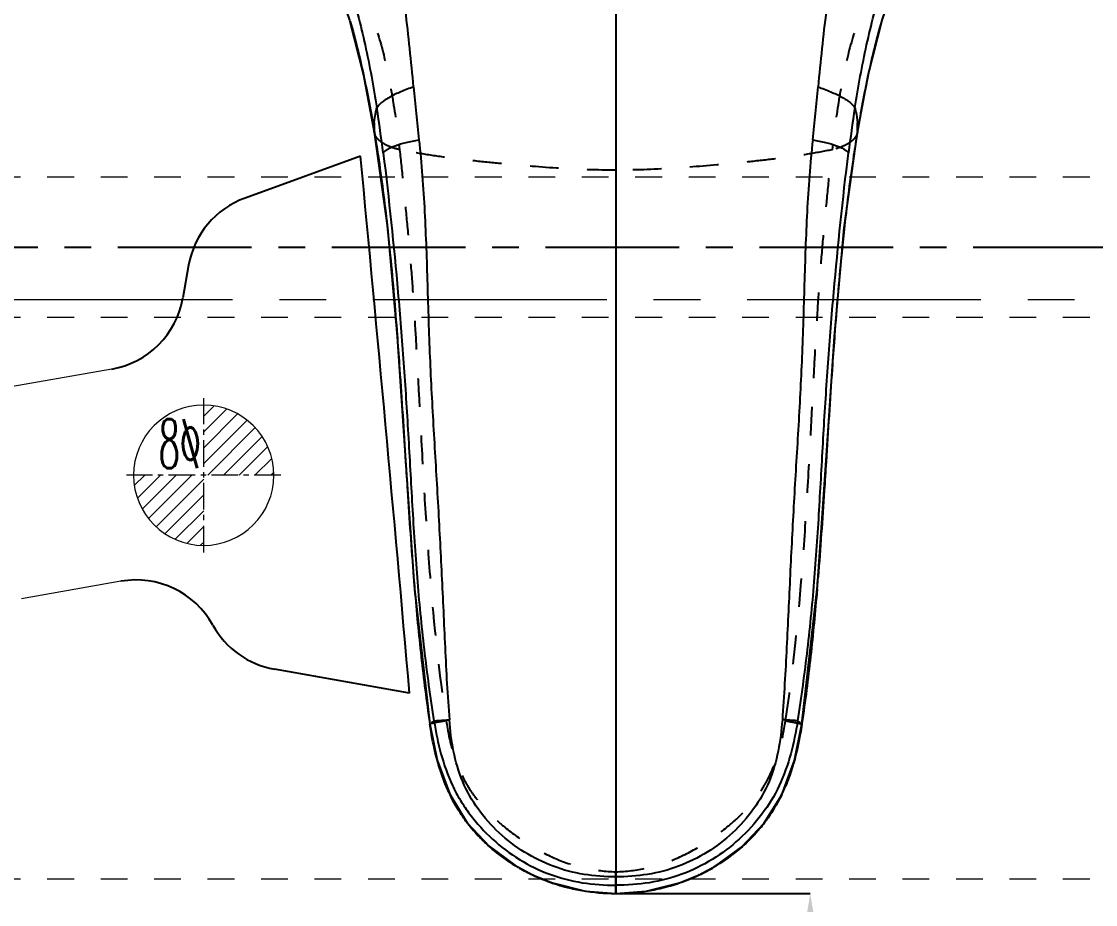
# Model space of a CAD drawing. Header units: millimetres. Extents: x 4 to 4769, y -754 to 1427.
# Drawn here: x 915.8 to 977, y 177.4 to 227.7 of the extents above; entities that cross this region are included whole.
import ezdxf

# ---------------------------------------------------------------- set-up
doc = ezdxf.new("R2010")
doc.units = ezdxf.units.MM
doc.header["$LTSCALE"] = 16.335
doc.header["$PDMODE"] = 3
doc.header["$PDSIZE"] = 0.3125
doc.linetypes.add('CENTER', pattern=[0.6, 0.375, -0.075, 0.075, -0.075])
doc.linetypes.add('HIDDEN', pattern=[0.2, 0.1, -0.1])
doc.layers.get('0').update_dxf_attribs({"linetype": 'CONTINUOUS'})
doc.layers.get('Defpoints').update_dxf_attribs({"linetype": 'CONTINUOUS'})
for name, color, linetype, lineweight in [('cool', 153, 'HIDDEN', 9), ('epin', 13, 'CONTINUOUS', 9), ('moldbase', 7, 'CONTINUOUS', 20)]:
    doc.layers.add(name, color=color, linetype=linetype, lineweight=lineweight)
doc.layers.add('DEFAULT_2', color=8, linetype='HIDDEN')
doc.styles.get("Standard").update_dxf_attribs({"font": 'txt', "width": 0.8})
doc.styles.add('TXT05', font='txt.shx', dxfattribs={"width": 0.5, "bigfont": 'gbcbig.shx'})
doc.dimstyles.get("Standard").update_dxf_attribs({"dimtxt": 0.15625, "dimasz": 0.1875, "dimexe": 0.125, "dimexo": 0.0625, "dimtad": 0, "dimtih": 1, "dimtoh": 1, "dimdsep": 46, "dimtxsty": 'Standard', "dimcen": 0.09, "dimadec": 0, "dimazin": 0, "dimtp": 0.01, "dimtm": 0.01, "dimtfac": 1, "dimtofl": 0, "dimtmove": 0, "dimatfit": 3, "dimfxl": 0, "dimtolj": 1, "dimarcsym": 0})

# ---------------------------------------------------------------- blocks, each defined once
blk = doc.blocks.new('*D13')
at = {"color": 4, "lineweight": -2}
for p, q in [((949.67, 178.05), (960.742, 178.05)), ((960.742, 173.05), (960.742, 169.724)), ((960.742, 136.885), (960.742, 155.058)), ((949.67, 131.885), (960.742, 131.885))]:
    blk.add_line(p, q, dxfattribs=at)
at = {"color": 4}
for points in [[(959.909, 173.05), (961.576, 173.05), (960.742, 178.05)], [(959.909, 136.885), (961.576, 136.885), (960.742, 131.885)]]:
    blk.add_solid(points, dxfattribs=at)
at = {"layer": 'Defpoints', "color": 0}
for p in [(949.67, 178.05), (949.67, 131.885), (960.742, 131.885)]:
    blk.add_point(p, dxfattribs=at)
at = {"color": 6, "insert": (960.742, 162.391), "char_height": 5, "attachment_point": 5, "rotation": 90}
blk.add_mtext('\\A1;46.16', dxfattribs=at)
blk = doc.blocks.new('epin_ejp_8')
at = {"layer": 'epin'}
h = blk.add_hatch(dxfattribs=at)
h.set_pattern_fill('_ANSI31', color=123, scale=0.2, angle=90, style=0)
h.set_pattern_definition([(135, (-1217.56114, 35.9661), (-0.4490128, -0.4490128), [])])
h.paths.add_polyline_path([(0, 4, 0.414214), (-4, 0), (0, 0)])
h.paths.add_polyline_path([(4, 0), (0, 0), (0, -4, 0.414214)])
at = {"layer": 'epin', "color": 1, "linetype": 'CENTER', "ltscale": 0.248791}
for p, q in [((0, -4.4), (0, 4.4)), ((-4.4, 0), (4.4, 0))]:
    blk.add_line(p, q, dxfattribs=at)
at = {"layer": 'epin'}
blk.add_circle((0, 0), 4, dxfattribs=at)
at = {"layer": 'epin', "color": 6, "style": 'TXT05', "width": 0.5}
blk.add_text('%%c8', height=2.8, dxfattribs=at).set_placement((0.16, 0.4))
blk = doc.blocks.new('89')
at = {"color": 1, "linetype": 'CENTER', "ltscale": 1.243955}
blk.add_line((787.157, 214.885), (1017.157, 214.885), dxfattribs=at)
at = {"layer": 'cool', "ltscale": 0.932966}
for p, q in [((798.367, 218.885), (1005.947, 218.885)), ((798.367, 210.885), (1005.947, 210.885)), ((798.367, 178.885), (1005.947, 178.885))]:
    blk.add_line(p, q, dxfattribs=at)
at = {"layer": 'epin', "xscale": -1, "rotation": 359.9999999999978}
blk.add_blockref('epin_ejp_8', (926.157, 201.885), dxfattribs=at)

msp = doc.modelspace()

# ---------------------------------------------------------------- linework, layer by layer
at = {"color": 7, "linetype": 'Continuous'}
for p, q in [((949.657, 285.721), (949.657, 178.993)), ((935.267, 224.677), (935.882, 221.437)), ((935.882, 221.437), (935.874, 221.509)), ((935.874, 221.509), (935.887, 221.434)), ((935.882, 221.433), (935.882, 221.437)), ((962.684, 215.994), (963.432, 221.433)), ((963.44, 221.509), (963.428, 221.434)), ((963.433, 221.437), (963.432, 221.433)), ((963.44, 221.509), (963.433, 221.437)), ((936.621, 216.093), (936.64, 215.914)), ((962.694, 216.094), (962.674, 215.913)), ((937.187, 209.862), (937.199, 209.698)), ((962.128, 209.864), (962.115, 209.695)), ((939.048, 187.733), (939.054, 187.692)), ((939.053, 187.694), (939.475, 185.643)), ((939.053, 187.694), (939.054, 187.692)), ((960.266, 187.733), (960.26, 187.692)), ((960.262, 187.694), (960.26, 187.692)), ((939.475, 185.643), (940.189, 183.703)), ((940.189, 183.703), (941.186, 182.073)), ((958.103, 182.039), (959.113, 183.676)), ((941.186, 182.073), (942.431, 180.736)), ((956.842, 180.699), (958.103, 182.039)), ((942.431, 180.736), (943.892, 179.654)), ((943.892, 179.654), (944.941, 179.088)), ((944.906, 179.104), (946.038, 178.644)), ((944.942, 179.087), (944.906, 179.104)), ((949.657, 178.993), (949.657, 178.514)), ((953.277, 178.644), (954.403, 179.102)), ((954.403, 179.102), (954.368, 179.085)), ((949.657, 178.514), (949.657, 178.05)), ((951.39, 178.182), (953.277, 178.644)), ((949.657, 178.049), (951.39, 178.182))]:
    msp.add_line(p, q, dxfattribs=at)
for p, q in [((935.097, 220.078), (928.513, 217.681)), ((925.299, 213.851), (924.971, 211.989)), ((937.896, 189.47), (930.19, 190.829))]:
    msp.add_line(p, q)
for points in [[(929.516, 238.403), (929.977, 237.671), (930.687, 236.457), (931.561, 234.85), (932.531, 232.887), (933.535, 230.546), (934.475, 227.82), (935.267, 224.677)], [(963.433, 221.437), (964.048, 224.677), (964.839, 227.82), (965.779, 230.546), (966.783, 232.887), (967.753, 234.85), (968.628, 236.457), (969.337, 237.671), (969.798, 238.403)], [(935.882, 221.433), (936.631, 215.994), (937.191, 209.788), (937.647, 203.004), (938.165, 195.584), (939.053, 187.694)], [(960.262, 187.694), (961.149, 195.584), (961.667, 203.004), (962.123, 209.788), (962.684, 215.994)], [(959.113, 183.676), (959.835, 185.629), (960.261, 187.694)], [(954.37, 179.086), (955.363, 179.618), (956.842, 180.699)], [(946.038, 178.644), (947.924, 178.182), (949.657, 178.049)]]:
    msp.add_lwpolyline(points, dxfattribs=at)
for centre, radius, start, end in [((997.144, 218.31), 33.692, 163.55508, 163.73617), ((1281.088, 256.939), 344.538, 185.48322, 185.98738), ((632.521, 255.503), 330.171, 354.00166, 354.52775), ((730.606, 192.641), 207.634, 7.64202, 8.35759), ((1168.709, 192.641), 207.634, 171.64241, 172.35798), ((939.863, 221.687), 3.993, 175.99171, 180.35235), ((959.451, 221.687), 3.993, 359.64765, 4.00829), ((939.937, 221.688), 4.067, 180.35019, 182.51221), ((959.378, 221.688), 4.067, 357.48779, 359.64981), ((1123.63, 211.066), 186.108, 184.61909, 184.83402), ((775.735, 211.062), 186.058, 355.16625, 355.38073), ((948.984, 187.942), 9.763, 205.01814, 206.14841), ((950.207, 187.999), 9.898, 333.85983, 337.17976), ((948.616, 187.755), 9.352, 216.63736, 223.33885), ((948.94, 188.061), 9.798, 223.33856, 227.76325), ((950.237, 188.21), 10, 311.40891, 312.23755), ((949.487, 188.763), 10.69, 237.91351, 238.4095), ((949.529, 188.831), 10.77, 238.41045, 240.07349), ((949.512, 188.8), 10.734, 240.06964, 244.5941), ((949.799, 188.808), 10.743, 295.38015, 300.57899), ((949.467, 188.706), 10.63, 244.8084, 249.66772), ((949.856, 188.687), 10.609, 289.51656, 295.17371), ((949.545, 188.935), 10.872, 249.7018, 255.88375), ((949.632, 189.268), 11.216, 255.86429, 260.27085), ((949.655, 189.412), 11.362, 260.27947, 270.00978), ((949.681, 189.275), 11.224, 279.313, 284.03201), ((949.758, 188.976), 10.914, 284.01908, 289.49402), ((949.66, 189.403), 11.352, 269.98565, 279.31144)]:
    msp.add_arc(centre, radius, start, end, dxfattribs=at)
for centre, radius, start, end in [((-2924.863, -148.213), 3877.49, 4.996097, 5.450264), ((930.223, 212.983), 5, 110, 170), ((920.047, 212.857), 5, 280, 350), ((922.306, 190.916), 5, 28.9256, 100), ((931.058, 195.753), 5, 208.9256, 260)]:
    msp.add_arc(centre, radius, start, end)
for points, knots in [([(938.127, 224.017), (937.987, 225.471), (937.697, 228.358), (937.054, 232.626), (936.1, 236.74), (935.056, 240.702), (933.978, 244.496), (932.882, 248.095), (931.782, 251.474), (931.067, 253.656), (930.731, 254.714)], [0, 0, 0, 0, 0.138436, 0.27498, 0.408637, 0.538389, 0.663283, 0.782371, 0.894814, 1, 1, 1, 1]), ([(968.584, 254.714), (968.248, 253.656), (967.532, 251.474), (966.432, 248.095), (965.336, 244.496), (964.258, 240.702), (963.214, 236.74), (962.26, 232.626), (961.618, 228.358), (961.327, 225.471), (961.187, 224.017)], [0, 0, 0, 0, 0.105186, 0.217629, 0.336717, 0.461611, 0.591363, 0.72502, 0.861564, 1, 1, 1, 1]), ([(927.824, 246.64), (928.135, 245.863), (928.812, 244.245), (929.904, 241.729), (931.082, 239.014), (932.285, 236.108), (933.464, 233.034), (934.535, 229.795), (935.404, 226.374), (935.843, 224.024), (936.034, 222.821)], [0, 0, 0, 0, 0.099372, 0.208128, 0.32565, 0.450673, 0.581405, 0.716374, 0.855381, 1, 1, 1, 1]), ([(963.28, 222.821), (963.472, 224.024), (963.91, 226.374), (964.78, 229.795), (965.85, 233.034), (967.029, 236.108), (968.232, 239.014), (969.41, 241.729), (970.502, 244.245), (971.179, 245.863), (971.49, 246.64)], [0, 0, 0, 0, 0.144619, 0.283626, 0.418595, 0.549327, 0.67435, 0.791872, 0.900628, 1, 1, 1, 1]), ([(934.514, 227.746), (934.804, 226.749), (935.305, 224.678), (935.693, 222.585), (935.874, 221.509)], [0, 0, 0, 0, 0.487607, 1, 1, 1, 1]), ([(964.801, 227.746), (964.51, 226.749), (964.009, 224.678), (963.621, 222.585), (963.44, 221.509)], [0, 0, 0, 0, 0.487607, 1, 1, 1, 1]), ([(938.127, 224.017), (937.881, 223.933), (937.419, 223.758), (936.882, 223.505), (936.519, 223.289), (936.305, 223.136), (936.141, 222.985), (936.06, 222.875), (936.034, 222.821)], [0, 0, 0, 0, 0.318748, 0.603865, 0.727495, 0.835511, 0.926381, 1, 1, 1, 1]), ([(961.187, 224.017), (961.434, 223.933), (961.895, 223.758), (962.433, 223.505), (962.795, 223.289), (963.01, 223.136), (963.174, 222.985), (963.254, 222.875), (963.28, 222.821)], [0, 0, 0, 0, 0.318748, 0.603865, 0.727495, 0.835511, 0.926381, 1, 1, 1, 1]), ([(935.88, 221.966), (935.895, 222.183), (935.94, 222.471), (936.014, 222.751), (936.034, 222.821)], [0, 0, 0, 0, 0.748381, 1, 1, 1, 1]), ([(963.28, 222.821), (963.301, 222.751), (963.375, 222.471), (963.419, 222.183), (963.434, 221.966)], [0, 0, 0, 0, 0.251619, 1, 1, 1, 1]), ([(935.887, 221.434), (935.961, 220.993), (936.243, 219.218), (936.471, 217.435), (936.621, 216.093)], [0, 0, 0, 0, 0.248823, 1, 1, 1, 1]), ([(963.428, 221.434), (963.354, 220.993), (963.071, 219.219), (962.843, 217.436), (962.694, 216.094)], [0, 0, 0, 0, 0.248831, 1, 1, 1, 1]), ([(936.395, 220.253), (936.42, 220.293), (936.496, 220.371), (936.647, 220.473), (936.847, 220.575), (937.197, 220.714), (937.729, 220.865), (938.183, 220.958), (938.43, 221)], [0, 0, 0, 0, 0.064054, 0.146444, 0.247999, 0.368295, 0.659176, 1, 1, 1, 1]), ([(938.43, 221), (938.586, 219.637), (938.73, 217.579), (938.848, 214.831), (938.913, 212.762), (938.972, 210.692), (939.047, 208.621), (939.144, 206.55), (939.261, 204.481), (939.388, 202.412), (939.55, 199.654), (939.692, 196.896), (939.821, 194.139), (939.949, 191.385), (940.056, 189.32), (940.164, 187.946)], [0, 0, 0, 0, 0.124357, 0.186791, 0.249316, 0.311896, 0.374506, 0.437129, 0.499755, 0.562375, 0.624983, 0.750124, 0.812644, 0.875132, 1, 1, 1, 1]), ([(960.884, 221), (960.736, 219.636), (960.582, 217.579), (960.466, 214.831), (960.402, 212.762), (960.342, 210.692), (960.267, 208.621), (960.17, 206.55), (960.054, 204.481), (959.926, 202.412), (959.764, 199.654), (959.59, 196.207), (959.402, 192.074), (959.247, 189.321), (959.15, 187.946)], [0, 0, 0, 0, 0.124355, 0.186789, 0.249317, 0.311897, 0.374506, 0.43713, 0.499756, 0.562376, 0.624984, 0.750125, 0.875133, 1, 1, 1, 1]), ([(960.884, 221), (961.131, 220.958), (961.586, 220.865), (962.118, 220.714), (962.467, 220.575), (962.667, 220.473), (962.818, 220.371), (962.894, 220.293), (962.919, 220.253)], [0, 0, 0, 0, 0.340824, 0.631705, 0.752001, 0.853556, 0.935946, 1, 1, 1, 1]), ([(936.395, 220.253), (936.719, 217.614), (937.138, 213.627), (937.565, 208.281), (937.822, 204.223), (938.04, 200.143), (938.301, 196.05), (938.699, 191.956), (939.069, 189.236), (939.288, 187.881)], [0, 0, 0, 0, 0.245374, 0.369744, 0.494934, 0.620554, 0.746777, 0.873342, 1, 1, 1, 1]), ([(960.027, 187.881), (960.246, 189.236), (960.615, 191.956), (961.013, 196.05), (961.274, 200.143), (961.492, 204.223), (961.749, 208.281), (962.177, 213.627), (962.595, 217.614), (962.919, 220.253)], [0, 0, 0, 0, 0.126658, 0.253223, 0.379445, 0.505066, 0.630255, 0.754625, 1, 1, 1, 1]), ([(936.64, 215.914), (936.695, 215.413), (936.904, 213.398), (937.072, 211.379), (937.187, 209.862)], [0, 0, 0, 0, 0.249075, 1, 1, 1, 1]), ([(962.674, 215.913), (962.619, 215.412), (962.41, 213.398), (962.242, 211.38), (962.128, 209.864)], [0, 0, 0, 0, 0.249076, 1, 1, 1, 1]), ([(937.199, 209.698), (937.243, 209.112), (937.412, 206.763), (937.561, 204.413), (937.672, 202.649)], [0, 0, 0, 0, 0.2496, 1, 1, 1, 1]), ([(962.115, 209.695), (962.071, 209.109), (961.902, 206.761), (961.754, 204.412), (961.642, 202.649)], [0, 0, 0, 0, 0.249601, 1, 1, 1, 1]), ([(937.672, 202.649), (937.706, 202.102), (937.845, 199.91), (937.994, 197.72), (938.126, 196.078)], [0, 0, 0, 0, 0.249908, 1, 1, 1, 1]), ([(961.642, 202.649), (961.608, 202.102), (961.469, 199.91), (961.321, 197.719), (961.188, 196.078)], [0, 0, 0, 0, 0.249908, 1, 1, 1, 1]), ([(938.184, 195.383), (938.292, 194.104), (938.536, 191.549), (938.859, 189.002), (939.048, 187.733)], [0, 0, 0, 0, 0.500089, 1, 1, 1, 1]), ([(961.131, 195.384), (961.022, 194.105), (960.778, 191.549), (960.456, 189.002), (960.266, 187.733)], [0, 0, 0, 0, 0.500089, 1, 1, 1, 1]), ([(939.288, 187.88), (939.234, 187.837), (939.156, 187.774), (939.079, 187.71), (939.054, 187.692)], [0, 0, 0, 0, 0.689857, 1, 1, 1, 1]), ([(939.504, 185.543), (939.454, 185.721), (939.269, 186.43), (939.135, 187.151), (939.054, 187.692)], [0, 0, 0, 0, 0.253125, 1, 1, 1, 1]), ([(939.288, 187.881), (939.325, 187.886), (939.429, 187.895), (939.622, 187.911), (939.877, 187.928), (940.065, 187.94), (940.164, 187.946)], [0, 0, 0, 0, 0.127856, 0.355971, 0.660777, 1, 1, 1, 1]), ([(939.288, 187.881), (939.391, 187.249), (939.643, 185.993), (940.175, 184.474), (940.783, 183.345), (941.503, 182.284), (942.591, 181.097), (944.131, 179.936), (945.864, 179.08), (947.735, 178.604), (949.017, 178.513), (949.657, 178.514)], [0, 0, 0, 0, 0.125016, 0.250014, 0.312544, 0.375119, 0.500115, 0.625109, 0.750063, 0.875001, 1, 1, 1, 1]), ([(949.657, 178.993), (949.052, 178.992), (947.838, 179.082), (946.066, 179.538), (944.424, 180.35), (942.969, 181.459), (941.758, 182.822), (940.86, 184.406), (940.355, 186.149), (940.213, 187.346), (940.164, 187.946)], [0, 0, 0, 0, 0.125254, 0.250649, 0.376262, 0.501859, 0.627004, 0.751265, 0.875261, 1, 1, 1, 1]), ([(959.15, 187.946), (959.101, 187.346), (958.959, 186.149), (958.455, 184.406), (957.557, 182.822), (956.345, 181.459), (954.891, 180.35), (953.248, 179.538), (951.476, 179.082), (950.262, 178.992), (949.657, 178.993)], [0, 0, 0, 0, 0.12474, 0.248735, 0.372996, 0.498141, 0.623738, 0.749351, 0.874746, 1, 1, 1, 1]), ([(960.027, 187.881), (959.924, 187.249), (959.671, 185.993), (959.034, 184.171), (958.028, 182.52), (956.724, 181.098), (955.183, 179.936), (953.451, 179.081), (951.579, 178.604), (950.297, 178.513), (949.657, 178.514)], [0, 0, 0, 0, 0.125027, 0.250033, 0.374994, 0.500003, 0.62502, 0.749992, 0.874968, 1, 1, 1, 1]), ([(960.027, 187.881), (959.99, 187.886), (959.886, 187.895), (959.694, 187.91), (959.439, 187.928), (959.25, 187.94), (959.15, 187.946)], [0, 0, 0, 0, 0.12691, 0.354055, 0.659032, 1, 1, 1, 1]), ([(960.26, 187.692), (960.233, 187.511), (960.114, 186.776), (959.954, 186.047), (959.8, 185.507)], [0, 0, 0, 0, 0.246887, 1, 1, 1, 1]), ([(960.26, 187.692), (960.235, 187.71), (960.158, 187.774), (960.08, 187.837), (960.026, 187.88)], [0, 0, 0, 0, 0.310143, 1, 1, 1, 1]), ([(940.138, 183.814), (940.072, 183.954), (939.826, 184.517), (939.629, 185.101), (939.504, 185.543)], [0, 0, 0, 0, 0.252278, 1, 1, 1, 1]), ([(959.8, 185.507), (959.768, 185.394), (959.631, 184.938), (959.47, 184.49), (959.331, 184.161)], [0, 0, 0, 0, 0.247963, 1, 1, 1, 1]), ([(941.111, 182.174), (941.026, 182.288), (940.697, 182.756), (940.41, 183.254), (940.221, 183.64)], [0, 0, 0, 0, 0.249301, 1, 1, 1, 1]), ([(959.093, 183.639), (959.026, 183.502), (958.746, 182.964), (958.415, 182.452), (958.14, 182.09)], [0, 0, 0, 0, 0.250675, 1, 1, 1, 1]), ([(958.14, 182.09), (958.051, 181.973), (957.687, 181.518), (957.282, 181.098), (956.96, 180.806)], [0, 0, 0, 0, 0.252243, 1, 1, 1, 1]), ([(943.808, 179.706), (943.68, 179.787), (943.171, 180.121), (942.692, 180.5), (942.354, 180.806)], [0, 0, 0, 0, 0.249541, 1, 1, 1, 1]), ([(956.852, 180.709), (956.729, 180.601), (956.228, 180.18), (955.686, 179.808), (955.264, 179.559)], [0, 0, 0, 0, 0.250844, 1, 1, 1, 1])]:
    msp.add_open_spline(points, degree=3, knots=knots, dxfattribs=at)
at = {"layer": 'DEFAULT_2', "color": 1, "linetype": 'CENTER', "ltscale": 0.331089}
msp.add_line((949.657, 285.721), (949.657, 178.049), dxfattribs=at)
at = {"layer": 'DEFAULT_2', "color": 8, "linetype": 'HIDDEN'}
for p, q in [((949.657, 178.05), (949.657, 179.286)), ((949.657, 178.049), (949.657, 178.05))]:
    msp.add_line(p, q, dxfattribs=at)
for points, knots in [([(931.684, 235.805), (932.255, 235.004), (933.109, 233.68), (934.194, 231.731), (935.045, 229.951), (935.84, 227.924), (936.387, 226.056), (936.739, 224.434), (937.051, 222.685), (937.227, 221.344), (937.329, 220.438)], [0, 0, 0, 0, 0.177969, 0.284811, 0.403603, 0.534686, 0.678492, 0.755339, 0.834964, 1, 1, 1, 1]), ([(967.63, 235.805), (967.059, 235.004), (966.205, 233.68), (965.121, 231.731), (964.269, 229.951), (963.474, 227.924), (962.927, 226.056), (962.575, 224.434), (962.264, 222.685), (962.087, 221.344), (961.986, 220.438)], [0, 0, 0, 0, 0.177969, 0.284811, 0.403603, 0.534686, 0.678491, 0.755339, 0.834964, 1, 1, 1, 1]), ([(937.329, 220.438), (937.131, 220.48), (936.775, 220.584), (936.379, 220.787), (936.143, 220.979), (935.98, 221.162), (935.901, 221.326), (935.882, 221.434)], [0, 0, 0, 0, 0.32867, 0.60101, 0.716835, 0.820548, 1, 1, 1, 1]), ([(963.432, 221.434), (963.413, 221.326), (963.335, 221.162), (963.171, 220.979), (962.935, 220.787), (962.54, 220.584), (962.183, 220.48), (961.986, 220.438)], [0, 0, 0, 0, 0.179452, 0.283165, 0.398991, 0.67133, 1, 1, 1, 1]), ([(937.329, 220.438), (937.4, 219.803), (937.533, 218.514), (937.718, 216.559), (937.909, 214.568), (938.068, 212.55), (938.2, 210.515), (938.318, 208.47), (938.427, 206.419), (938.572, 203.675), (938.762, 200.24), (939.142, 194.739), (939.562, 190.617), (939.981, 187.887)], [0, 0, 0, 0, 0.058668, 0.118989, 0.180365, 0.242382, 0.30487, 0.367605, 0.430505, 0.493542, 0.619899, 0.746414, 1, 1, 1, 1]), ([(949.657, 219.271), (948.594, 219.271), (946.466, 219.353), (943.824, 219.569), (941.734, 219.78), (940.212, 219.959), (938.745, 220.168), (937.791, 220.34), (937.329, 220.438)], [0, 0, 0, 0, 0.257278, 0.5148, 0.641506, 0.765543, 0.885662, 1, 1, 1, 1]), ([(961.986, 220.438), (961.523, 220.34), (960.57, 220.168), (959.103, 219.959), (957.58, 219.78), (955.49, 219.569), (952.848, 219.353), (950.72, 219.271), (949.657, 219.271)], [0, 0, 0, 0, 0.114338, 0.234457, 0.358494, 0.4852, 0.742722, 1, 1, 1, 1]), ([(959.333, 187.887), (959.752, 190.617), (960.172, 194.739), (960.552, 200.24), (960.743, 203.675), (960.887, 206.419), (960.997, 208.47), (961.114, 210.515), (961.246, 212.55), (961.405, 214.568), (961.597, 216.559), (961.782, 218.514), (961.914, 219.803), (961.986, 220.438)], [0, 0, 0, 0, 0.253586, 0.380101, 0.506458, 0.569495, 0.632395, 0.69513, 0.757618, 0.819635, 0.881011, 0.941332, 1, 1, 1, 1]), ([(939.981, 187.887), (939.913, 187.876), (939.783, 187.854), (939.598, 187.821), (939.435, 187.791), (939.299, 187.764), (939.194, 187.741), (939.125, 187.724), (939.086, 187.712), (939.068, 187.705), (939.058, 187.701), (939.053, 187.696), (939.053, 187.694)], [0, 0, 0, 0, 0.2178, 0.417267, 0.592532, 0.739168, 0.853591, 0.934611, 0.962537, 0.982303, 0.994402, 1, 1, 1, 1]), ([(939.981, 187.887), (940.072, 187.305), (940.303, 186.151), (940.837, 184.775), (941.445, 183.78), (941.979, 183.094), (942.58, 182.465), (943.449, 181.69), (944.636, 180.828), (946.194, 179.989), (947.886, 179.439), (949.067, 179.298), (949.657, 179.286)], [0, 0, 0, 0, 0.125817, 0.250549, 0.312433, 0.374139, 0.435865, 0.497824, 0.622497, 0.74804, 0.873974, 1, 1, 1, 1]), ([(949.657, 179.286), (950.247, 179.296), (951.429, 179.44), (953.12, 179.989), (954.678, 180.828), (955.865, 181.69), (956.734, 182.466), (957.335, 183.094), (957.87, 183.78), (958.478, 184.775), (959.011, 186.151), (959.243, 187.305), (959.333, 187.887)], [0, 0, 0, 0, 0.126023, 0.251958, 0.377503, 0.502179, 0.56414, 0.625867, 0.687574, 0.749459, 0.874191, 1, 1, 1, 1]), ([(959.333, 187.887), (959.398, 187.876), (959.524, 187.855), (959.704, 187.823), (959.865, 187.793), (960.002, 187.766), (960.112, 187.743), (960.184, 187.725), (960.225, 187.713), (960.245, 187.706), (960.256, 187.701), (960.262, 187.696), (960.262, 187.694)], [0, 0, 0, 0, 0.208133, 0.402201, 0.576229, 0.724911, 0.843499, 0.929287, 0.959311, 0.980756, 0.99397, 1, 1, 1, 1])]:
    msp.add_open_spline(points, degree=3, knots=knots, dxfattribs=at)
at = {"layer": 'epin', "color": 0}
for p, q in [((920.915, 207.933), (912.031, 206.366)), ((921.437, 195.84), (915.768, 194.84))]:
    msp.add_line(p, q, dxfattribs=at)
at = {"layer": 'moldbase', "color": 1, "linetype": 'CENTER', "ltscale": 2.176921}
msp.add_line((1077.157, 211.885), (727.157, 211.885), dxfattribs=at)

# ---------------------------------------------------------------- block references
msp.add_blockref('89', (0, 0))

# ---------------------------------------------------------------- dimensions: what is measured, and where the dimension line sits
dim = msp.add_linear_dim(base=(960.7424, 131.8852), p1=(949.6703, 178.0501), p2=(949.6703, 131.8852), angle=90, dimstyle='Standard', override={"dimtxt": 5, "dimasz": 5, "dimexe": 0, "dimexo": 0, "dimgap": 0, "dimtih": 0, "dimtoh": 0, "dimzin": 0, "dimcen": 0, "dimclrd": 4, "dimclre": 4, "dimclrt": 6, "dimtp": 0, "dimtm": 0, "dimtzin": 0})
dim.commit()
dim.dimension.update_dxf_attribs({"geometry": '*D13', "text_midpoint": (960.7424, 162.3911), "dimtype": 160})

doc.saveas('drawing.dxf')
